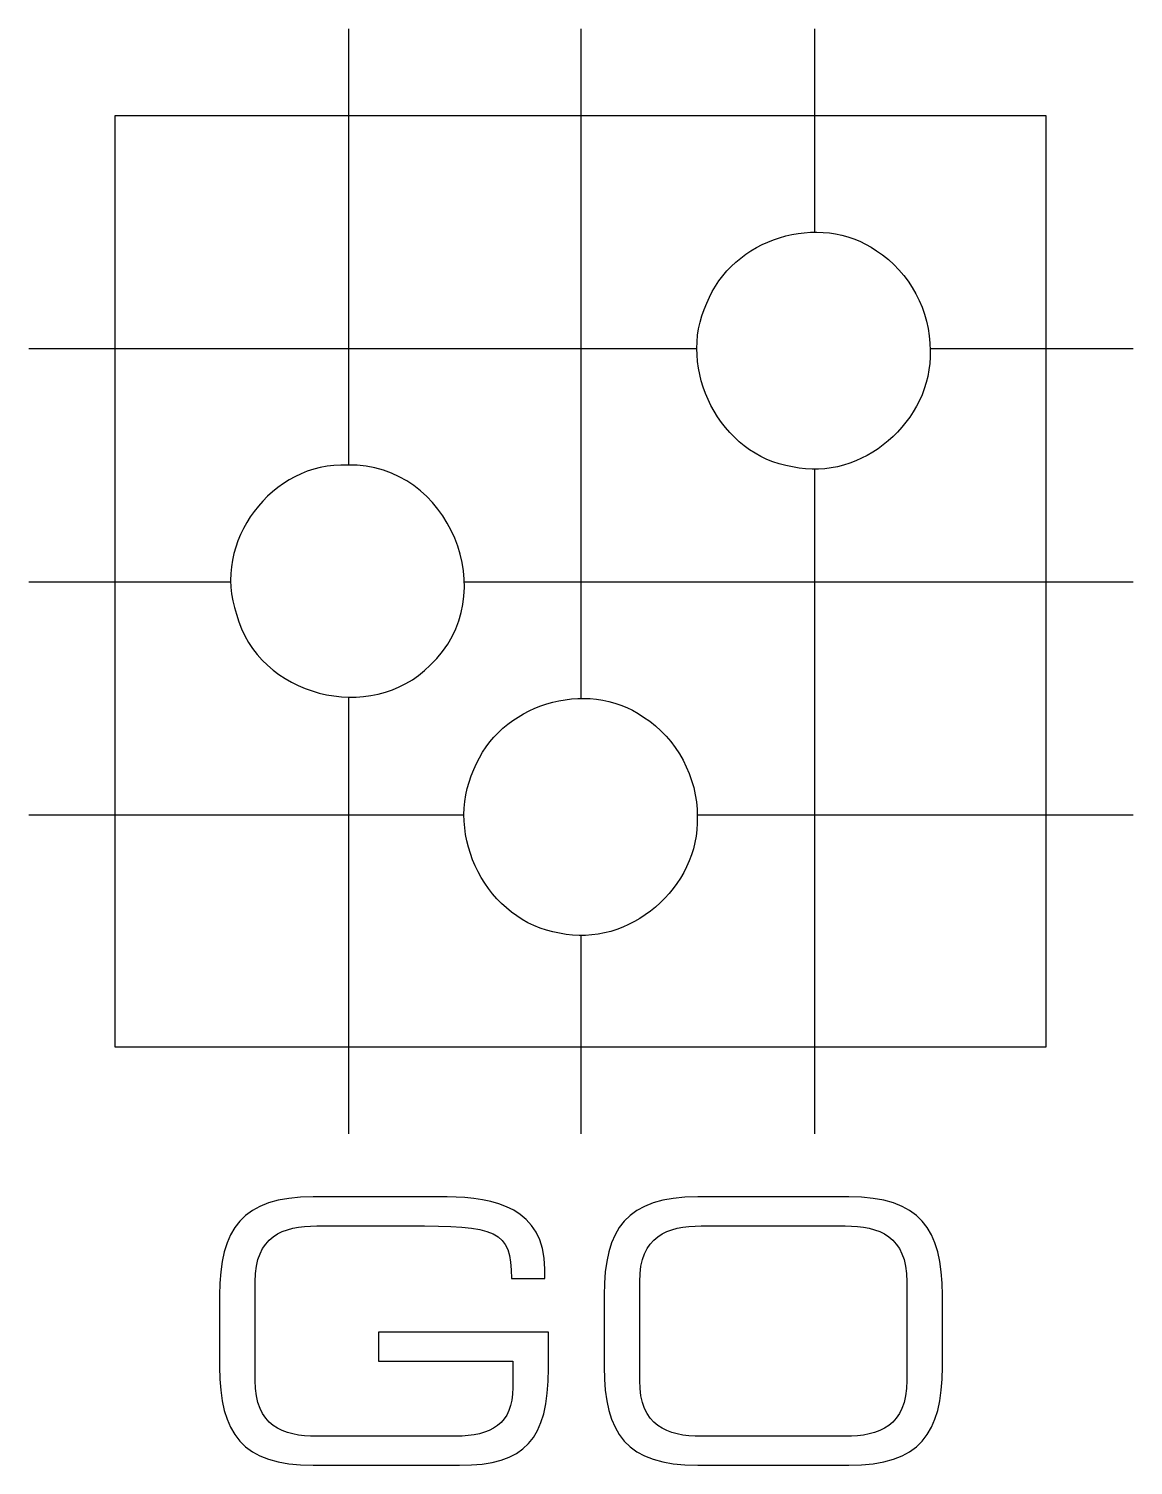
# Model space of a CAD drawing. Extents: x 102 to 465, y 156 to 627.
import ezdxf

# ---------------------------------------------------------------- set-up
doc = ezdxf.new("R2010")
doc.units = 0
doc.layers.get('0').update_dxf_attribs({"linetype": 'CONTINUOUS'})

msp = doc.modelspace()

# ---------------------------------------------------------------- linework, layer by layer
at = {"color": 7}
for points in [[(398.151865, 521.651186)], [(206.872302, 483.991943)], [(321.658583, 368.580322)]]:
    msp.add_lwpolyline(points, close=True, dxfattribs=at)
for points in [[(239.533166, 243.760263), (195.482864, 243.760263)], [(371.445812, 243.760263), (321.799939, 243.760263)], [(196.673412, 234.235875), (226.913351, 234.235875)], [(322.990488, 234.235875), (370.255263, 234.235875)], [(260.605874, 216.972922), (271.55892, 216.972922), (271.55892, 220.068348)], [(176.434088, 183.518509), (176.434088, 215.901428)], [(302.751163, 183.518509), (302.751163, 215.901428)], [(390.494588, 215.901428), (390.494588, 183.518509)], [(164.766712, 211.496399), (164.766712, 187.923538)], [(291.083788, 211.496399), (291.083788, 187.923538)], [(402.161963, 187.923538), (402.161963, 211.496399)], [(272.749469, 199.352804), (216.912744, 199.352804), (216.912744, 189.828416), (261.082093, 189.828416), (261.082093, 181.137412)], [(272.749469, 187.447319), (272.749469, 199.352804)], [(242.271427, 165.184062), (196.673412, 165.184062)], [(370.255263, 165.184062), (322.990488, 165.184062)], [(195.482864, 155.659667), (243.58103, 155.659667)], [(321.799939, 155.659667), (371.445812, 155.659667)]]:
    msp.add_lwpolyline(points, dxfattribs=at)
for points in [[(207.070866, 627.283465), (207.070866, 579.54217), (207.070866, 531.800878), (207.070866, 484.059583)], [(283.464567, 627.283465), (283.464567, 554.014715), (283.464567, 480.745967), (283.464567, 407.477217)], [(360.141732, 627.283465), (360.141732, 605.032863), (360.141732, 582.782264), (360.141732, 560.531665)], [(130.393517, 598.771624), (232.330516, 598.771624), (334.267512, 598.771624), (436.204517, 598.771624)], [(130.393517, 292.96063), (130.393517, 394.897629), (130.393517, 496.834625), (130.393517, 598.771624)], [(436.204517, 598.771624), (436.204517, 496.834625), (436.204517, 394.897629), (436.204517, 292.96063)], [(324.792879, 537.159033), (333.008447, 558.449529), (361.752208, 567.538682), (380.530998, 554.383613)], [(380.530998, 554.383613), (391.468479, 547.362054), (398.238463, 534.624809), (398.151865, 521.651186)], [(352.944113, 483.419469), (329.190321, 487.12199), (314.650488, 515.555436), (324.792879, 537.159033)], [(102.047247, 522.259843), (175.244505, 522.259843), (248.441766, 522.259843), (321.639024, 522.259843)], [(398.151865, 521.651186), (398.977739, 498.519232), (375.737556, 478.403527), (352.944113, 483.419469)], [(398.111783, 522.259843), (420.368485, 522.259843), (442.625187, 522.259843), (464.88189, 522.259843)], [(206.872302, 483.991943), (182.045761, 485.321202), (161.848154, 458.535197), (170.32502, 435.0557)], [(233.931776, 418.376381), (258.306999, 441.014182), (240.078654, 484.87119), (206.872302, 483.991943)], [(360.141732, 482.772107), (360.141732, 409.997682), (360.141732, 337.223254), (360.141732, 264.448828)], [(102.047244, 445.72441), (124.214794, 445.72441), (146.382347, 445.72441), (168.549897, 445.72441)], [(244.970748, 445.72441), (318.274469, 445.72441), (391.57818, 445.72441), (464.88189, 445.72441)], [(170.32502, 435.0557), (177.183187, 408.162008), (214.740975, 398.541419), (233.931776, 418.376381)], [(248.299605, 384.088178), (256.515174, 405.378675), (285.258926, 414.467827), (304.037717, 401.312758)], [(207.070866, 407.789563), (207.070866, 360.009326), (207.070866, 312.229077), (207.070866, 264.448828)], [(304.037717, 401.312758), (314.975197, 394.291199), (321.745181, 381.553948), (321.658583, 368.580322)], [(276.450831, 330.348614), (252.697051, 334.051143), (238.157218, 362.484595), (248.299605, 384.088178)], [(102.047247, 369.188977), (149.727609, 369.188977), (197.407967, 369.188977), (245.088329, 369.188977)], [(321.658583, 368.580322), (322.484457, 345.448375), (299.244274, 325.33268), (276.450831, 330.348614)], [(321.585279, 369.188977), (369.350816, 369.188977), (417.116353, 369.188977), (464.88189, 369.188977)], [(283.464567, 329.670198), (283.464567, 307.929742), (283.464567, 286.189285), (283.464567, 264.448828)], [(436.204517, 292.96063), (334.267512, 292.96063), (232.330516, 292.96063), (130.393517, 292.96063)], [(195.482864, 243.760263), (172.148113, 243.760263), (164.766712, 233.283436), (164.766712, 211.496399)], [(271.55892, 220.068348), (271.55892, 239.950508), (255.010296, 243.760263), (239.533166, 243.760263)], [(321.799939, 243.760263), (298.465189, 243.760263), (291.083788, 233.283436), (291.083788, 211.496399)], [(402.161963, 211.496399), (402.161963, 233.283436), (394.780563, 243.760263), (371.445812, 243.760263)], [(176.434088, 215.901428), (176.434088, 230.902339), (185.482256, 234.235875), (196.673412, 234.235875)], [(226.913351, 234.235875), (255.724625, 234.235875), (260.605874, 233.045327), (260.605874, 216.972922)], [(302.751163, 215.901428), (302.751163, 230.902339), (311.799332, 234.235875), (322.990488, 234.235875)], [(370.255263, 234.235875), (381.446419, 234.235875), (390.494588, 230.902339), (390.494588, 215.901428)], [(164.766712, 187.923538), (164.766712, 166.136501), (172.148113, 155.659667), (195.482864, 155.659667)], [(243.58103, 155.659667), (265.129958, 155.659667), (272.749469, 163.993514), (272.749469, 187.447319)], [(291.083788, 187.923538), (291.083788, 166.136501), (298.465189, 155.659667), (321.799939, 155.659667)], [(371.445812, 155.659667), (394.780563, 155.659667), (402.161963, 166.136501), (402.161963, 187.923538)], [(196.673412, 165.184062), (185.482256, 165.184062), (176.434088, 168.517598), (176.434088, 183.518509)], [(261.082093, 181.137412), (261.082093, 169.231927), (253.938802, 165.184062), (242.271427, 165.184062)], [(322.990488, 165.184062), (311.799332, 165.184062), (302.751163, 168.517598), (302.751163, 183.518509)], [(390.494588, 183.518509), (390.494588, 168.517598), (381.446419, 165.184062), (370.255263, 165.184062)]]:
    msp.add_open_spline(points, degree=3, dxfattribs=at)

doc.saveas('drawing.dxf')
